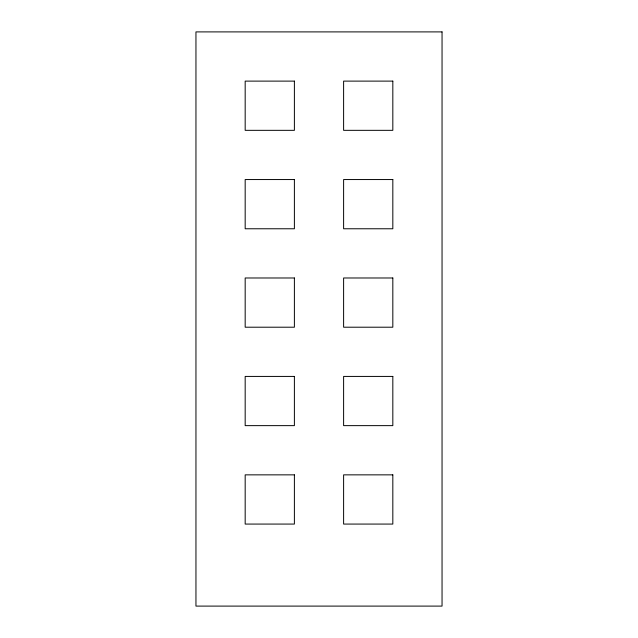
<?xml version="1.0" encoding="UTF-8"?>
<svg xmlns="http://www.w3.org/2000/svg" width="638" height="638" viewBox="0 0 638 638"><rect width="100%" height="100%" fill="white"/><g stroke="black" fill="none" stroke-linecap="round" stroke-linejoin="round"><path stroke-width="0.96" d="M442.046 31.9L195.954 31.9L195.954 606.1L442.046 606.1L442.046 31.9M294.389 81.114L245.175 81.114L245.175 130.335L294.389 130.335L294.389 81.114M392.825 81.114L343.611 81.114L343.611 130.335L392.825 130.335L392.825 81.114M294.389 179.549L245.175 179.549L245.175 228.771L294.389 228.771L294.389 179.549M392.825 179.549L343.611 179.549L343.611 228.771L392.825 228.771L392.825 179.549M294.389 277.985L245.175 277.985L245.175 327.206L294.389 327.206L294.389 277.985M392.825 277.985L343.611 277.985L343.611 327.206L392.825 327.206L392.825 277.985M294.389 376.42L245.175 376.42L245.175 425.634L294.389 425.634L294.389 376.42M392.825 376.42L343.611 376.42L343.611 425.634L392.825 425.634L392.825 376.42M294.389 474.855L245.175 474.855L245.175 524.069L294.389 524.069L294.389 474.855M392.825 474.855L343.611 474.855L343.611 524.069L392.825 524.069L392.825 474.855"/></g></svg>
